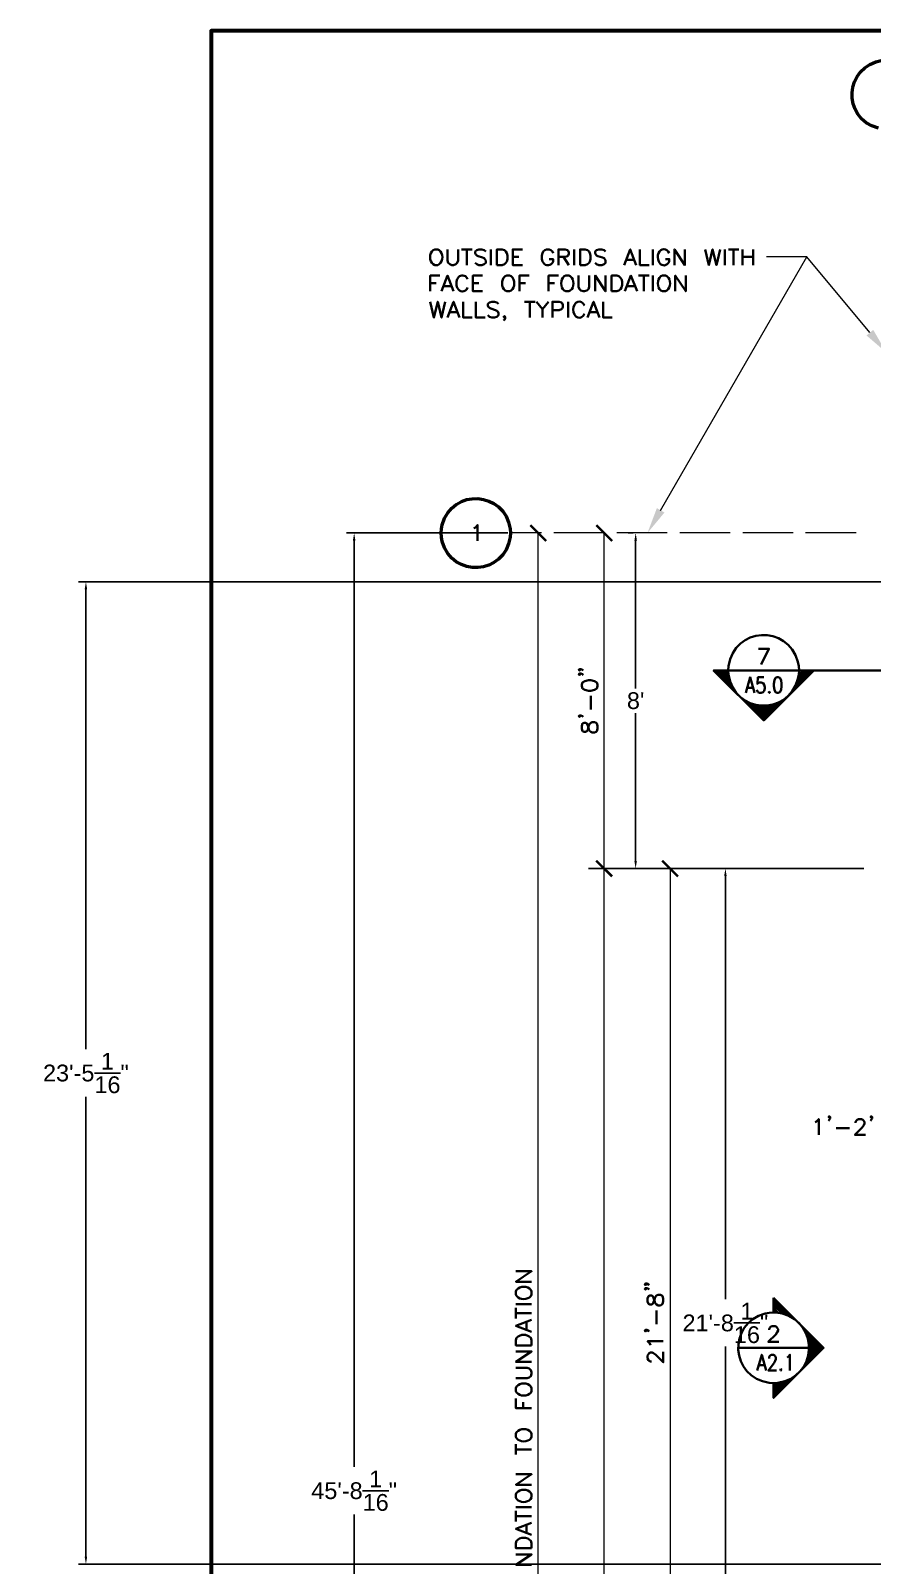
# Model space of a CAD drawing. Header units: inches. Extents: x 5 to 516, y -193 to 129.
# Drawn here: x 5.47 to 25.53, y 59.14 to 95.73 of the extents above; entities that cross this region are included whole.
import ezdxf

# ---------------------------------------------------------------- set-up
doc = ezdxf.new("R2010")
doc.units = ezdxf.units.IN
doc.header["$MEASUREMENT"] = 0
doc.linetypes.add('PDF_IMPORT', pattern=[1, 0.8, -0.2])
for name, color, linetype in [('Highlight', 210, 'Continuous'), ('PDF_Geometry', 7, 'Continuous'), ('PDF_Solid Fills', 7, 'Continuous')]:
    doc.layers.add(name, color=color, linetype=linetype)
doc.styles.get("Standard").update_dxf_attribs({"font": 'arial.ttf'})
doc.dimstyles.get("Standard").update_dxf_attribs({"dimtxt": 0.4, "dimasz": 0.18, "dimexe": 0.18, "dimexo": 0.0625, "dimgap": 0.09, "dimtad": 0, "dimtih": 1, "dimtoh": 1, "dimdec": 4, "dimlfac": 12, "dimzin": 0, "dimdsep": 46, "dimlunit": 4, "dimtxsty": 'Standard', "dimcen": 0.09, "dimadec": 3, "dimazin": 0, "dimtfac": 1, "dimtdec": 4, "dimtofl": 0, "dimtmove": 0, "dimatfit": 3, "dimfxl": 1, "dimtolj": 1, "dimtzin": 0, "dimarcsym": 0})

# ---------------------------------------------------------------- blocks, each defined once
blk = doc.blocks.new('*D1')
at = {"color": 0, "lineweight": -2, "transparency": 16777216}
for p, q in [((19.826, 83.754), (19.708, 83.754)), ((19.888, 83.574), (19.888, 80.049)), ((19.888, 75.934), (19.888, 79.46)), ((19.826, 75.754), (19.708, 75.754))]:
    blk.add_line(p, q, dxfattribs=at)
at = {"color": 0, "transparency": 16777216}
for points in [[(19.858, 83.574), (19.918, 83.574), (19.888, 83.754)], [(19.858, 75.934), (19.918, 75.934), (19.888, 75.754)]]:
    blk.add_solid(points, dxfattribs=at)
at = {"layer": 'Defpoints', "color": 0, "transparency": 16777216}
for p in [(19.888, 83.754), (19.888, 83.754), (19.888, 75.754)]:
    blk.add_point(p, dxfattribs=at)
at = {"color": 0, "transparency": 16777216, "insert": (19.888, 79.754), "char_height": 0.4, "attachment_point": 5}
blk.add_mtext("\\A1;8'", dxfattribs=at)
blk = doc.blocks.new('*D3')
at = {"color": 0, "lineweight": -2, "transparency": 16777216}
for p, q in [((21.964, 75.754), (21.847, 75.754)), ((22.027, 75.574), (22.027, 65.484)), ((22.027, 54.264), (22.027, 64.354)), ((21.964, 54.084), (21.847, 54.084))]:
    blk.add_line(p, q, dxfattribs=at)
at = {"color": 0, "transparency": 16777216}
for points in [[(21.997, 75.574), (22.057, 75.574), (22.027, 75.754)], [(21.997, 54.264), (22.057, 54.264), (22.027, 54.084)]]:
    blk.add_solid(points, dxfattribs=at)
at = {"layer": 'Defpoints', "color": 0, "transparency": 16777216}
for p in [(22.027, 75.754), (22.027, 54.084), (22.027, 54.084)]:
    blk.add_point(p, dxfattribs=at)
at = {"color": 0, "transparency": 16777216, "insert": (22.027, 64.919), "char_height": 0.4, "attachment_point": 5}
blk.add_mtext('\\A1;21\'-8{\\H1x;\\S1/16;}"', dxfattribs=at)
blk = doc.blocks.new('*D102')
at = {"layer": 'Defpoints', "color": 0, "transparency": 16777216}
for p in [(16.904, 83.754), (13.178, 38.084), (16.904, 38.084)]:
    blk.add_point(p, dxfattribs=at)
at = {"layer": 'Highlight', "color": 0, "lineweight": -2, "transparency": 16777216}
for p, q in [((16.841, 83.754), (12.998, 83.754)), ((13.178, 83.574), (13.178, 61.484)), ((13.178, 38.264), (13.178, 60.354)), ((16.841, 38.084), (12.998, 38.084))]:
    blk.add_line(p, q, dxfattribs=at)
at = {"layer": 'Highlight', "color": 0, "transparency": 16777216}
for points in [[(13.148, 83.574), (13.208, 83.574), (13.178, 83.754)], [(13.148, 38.264), (13.208, 38.264), (13.178, 38.084)]]:
    blk.add_solid(points, dxfattribs=at)
at = {"layer": 'Highlight', "color": 0, "transparency": 16777216, "insert": (13.178, 60.919), "char_height": 0.4, "attachment_point": 5}
blk.add_mtext('\\A1;45\'-8{\\H1x;\\S1/16;}"', dxfattribs=at)
blk = doc.blocks.new('*D106')
at = {"layer": 'Defpoints', "color": 0, "transparency": 16777216}
for p in [(6.784, 82.588), (27.037, 82.588), (27.037, 59.168)]:
    blk.add_point(p, dxfattribs=at)
at = {"layer": 'Highlight', "color": 0, "lineweight": -2, "transparency": 16777216}
for p, q in [((26.974, 82.588), (6.604, 82.588)), ((6.784, 82.408), (6.784, 71.443)), ((6.784, 59.348), (6.784, 70.312)), ((26.974, 59.168), (6.604, 59.168))]:
    blk.add_line(p, q, dxfattribs=at)
at = {"layer": 'Highlight', "color": 0, "transparency": 16777216}
for points in [[(6.754, 82.408), (6.814, 82.408), (6.784, 82.588)], [(6.754, 59.348), (6.814, 59.348), (6.784, 59.168)]]:
    blk.add_solid(points, dxfattribs=at)
at = {"layer": 'Highlight', "color": 0, "transparency": 16777216, "insert": (6.784, 70.878), "char_height": 0.4, "attachment_point": 5}
blk.add_mtext('\\A1;23\'-5{\\H1x;\\S1/16;}"', dxfattribs=at)

msp = doc.modelspace()

# ---------------------------------------------------------------- hatches: boundary and pattern name
at = {"layer": 'PDF_Solid Fills', "transparency": 33554559}
for points in [[(19.3469636, 75.5843395), (18.9702969, 75.9610062), (18.9302969, 75.9210062)], [(19.3469668, 75.5843395), (18.9303001, 75.9210062), (19.3069668, 75.5443395)]]:
    msp.add_hatch(color=256, dxfattribs=at).paths.add_polyline_path(points)

# ---------------------------------------------------------------- linework, layer by layer
at = {"layer": 'PDF_Geometry', "lineweight": 60}
msp.add_lwpolyline([(144.7703083, 5.7343364), (144.7703083, 95.731007), (9.7736341, 95.731007), (9.7736341, 5.7343364)], dxfattribs=at)
at = {"layer": 'PDF_Geometry', "lineweight": 35}
for points in [[(15.2069681, 90.4976751), (15.1703015, 90.5176751), (15.1003015, 90.5176751), (15.0636348, 90.4976751), (15.0269681, 90.4643418)], [(15.4036326, 90.5176751), (15.4036326, 90.2476751), (15.4202993, 90.1943418), (15.456966, 90.1610084), (15.5102993, 90.1410084), (15.546966, 90.1410084), (15.6002993, 90.1610084), (15.6336327, 90.1943418), (15.6536327, 90.2476751), (15.6536327, 90.5176751)], [(15.7403026, 90.5176751), (15.9903026, 90.5176751)], [(15.8669709, 90.5176751), (15.8669709, 90.1410084)], [(16.3136262, 90.4643372), (16.2769595, 90.4976705), (16.2236262, 90.5176705), (16.1536262, 90.5176705), (16.1002929, 90.4976705), (16.0636262, 90.4643372), (16.0636262, 90.4276705), (16.0802928, 90.3910039), (16.1002929, 90.3743372), (16.1336262, 90.3576705), (16.2402929, 90.3210038), (16.2769595, 90.3043372), (16.2969595, 90.2843372), (16.3136262, 90.2476705), (16.3136262, 90.1943372), (16.2769595, 90.1610038), (16.2236262, 90.1410038), (16.1536262, 90.1410038), (16.1002929, 90.1610038), (16.0636262, 90.1943372)], [(16.4369579, 90.5176751), (16.4369579, 90.1410084)], [(17.1869639, 90.1410068), (16.9569639, 90.1410068), (16.9569639, 90.5176735), (17.1869639, 90.5176735)], [(17.9203022, 90.4276754), (17.9036356, 90.4643421), (17.8669689, 90.4976754), (17.8303022, 90.5176754), (17.7603022, 90.5176754), (17.7236355, 90.4976754), (17.6869689, 90.4643421), (17.6703022, 90.4276754), (17.6536355, 90.3743421), (17.6536355, 90.2843421), (17.6703022, 90.2310087)], [(18.0469705, 90.1410068), (18.0469705, 90.5176735), (18.2069705, 90.5176735), (18.2603039, 90.4976735), (18.2769705, 90.4810068), (18.2969705, 90.4443402), (18.2969705, 90.4110068), (18.2769705, 90.3743402), (18.2603039, 90.3576735), (18.2069705, 90.3376735), (18.0469705, 90.3376735)], [(18.4203023, 90.5176751), (18.4203023, 90.1410084)], [(19.1703023, 90.4643372), (19.1336357, 90.4976705), (19.0803023, 90.5176705), (19.0103023, 90.5176705), (18.956969, 90.4976705), (18.9203023, 90.4643372), (18.9203023, 90.4276705), (18.936969, 90.3910039), (18.956969, 90.3743372), (18.9903023, 90.3576705), (19.1003023, 90.3210038), (19.1336357, 90.3043372), (19.1536357, 90.2843372), (19.1703023, 90.2476705), (19.1703023, 90.1943372), (19.1336357, 90.1610038), (19.0803023, 90.1410038), (19.0103023, 90.1410038), (18.956969, 90.1610038), (18.9203023, 90.1943372)], [(19.6169712, 90.1410068), (19.7603045, 90.5176735), (19.9036379, 90.1410068)], [(19.9903029, 90.5176751), (19.9903029, 90.1410084), (20.2069696, 90.1410084)], [(20.2969707, 90.5176751), (20.2969707, 90.1410084)], [(20.8136266, 90.1410068), (20.8136266, 90.5176735), (21.0636266, 90.1410068), (21.0636266, 90.5176735)], [(21.5469708, 90.5176751), (21.6336375, 90.1410084), (21.7236375, 90.5176751), (21.8136375, 90.1410084), (21.9036375, 90.5176751)], [(22.0102955, 90.5176751), (22.0102955, 90.1410084)], [(22.100302, 90.5176751), (22.350302, 90.5176751)], [(22.2236337, 90.5176751), (22.2236337, 90.1410084)], [(22.4369584, 90.5176751), (22.4369584, 90.1410084)], [(22.6869584, 90.5176751), (22.6869584, 90.1410084)], [(15.1003015, 90.1410084), (15.1703015, 90.1410084), (15.2069681, 90.1610084)], [(16.9569639, 90.3376757), (17.1002973, 90.3376757)], [(17.9036356, 90.1943421), (17.9203022, 90.2310087), (17.9203022, 90.2843421), (17.8303022, 90.2843421)], [(18.1703022, 90.3376757), (18.2969689, 90.141009)], [(19.6703024, 90.2676751), (19.8503024, 90.2676751)], [(20.6702916, 90.1943421), (20.6869583, 90.2310087), (20.6869583, 90.2843421), (20.6002916, 90.2843421)], [(22.4369584, 90.3376757), (22.6869584, 90.3376757)], [(14.9903025, 89.5176751), (14.9903025, 89.8910084), (15.2236359, 89.8910084)], [(14.9903025, 89.7143371), (15.1336359, 89.7143371)], [(15.260295, 89.5176751), (15.4036283, 89.8910084), (15.5469616, 89.5176751)], [(15.6336267, 89.8043437), (15.61696, 89.747677), (15.61696, 89.6610103)], [(15.8836267, 89.8043437), (15.86696, 89.837677), (15.8302934, 89.8743437)], [(16.240295, 89.5176751), (16.010295, 89.5176751), (16.010295, 89.8910084), (16.240295, 89.8910084)], [(16.010295, 89.7143371), (16.1536284, 89.7143371)], [(16.9202929, 89.8743401), (16.8836262, 89.8910068), (16.8136262, 89.8910068), (16.7769596, 89.8743401), (16.7402929, 89.8376735)], [(17.116971, 89.5176751), (17.116971, 89.8910084), (17.3503043, 89.8910084)], [(17.116971, 89.7143371), (17.2603043, 89.7143371)], [(17.8136263, 89.5176751), (17.8136263, 89.8910084), (18.0469597, 89.8910084)], [(17.8136263, 89.7143371), (17.9569597, 89.7143371)], [(18.3303001, 89.8743401), (18.2969667, 89.8910068), (18.2236334, 89.8910068), (18.1869667, 89.8743401), (18.1536334, 89.8376735)], [(18.5269646, 89.8910068), (18.5269646, 89.6243401), (18.5469646, 89.5710068), (18.5802979, 89.5343401), (18.6336313, 89.5176734), (18.6702979, 89.5176734), (18.7236313, 89.5343401), (18.7602979, 89.5710068), (18.7769646, 89.6243401), (18.7769646, 89.8910068)], [(18.9203023, 89.5176751), (18.9203023, 89.8910084), (19.1703023, 89.5176751), (19.1703023, 89.8910084)], [(19.633627, 89.5176751), (19.7769604, 89.8910084), (19.9202937, 89.5176751)], [(19.9569642, 89.8910068), (20.2069642, 89.8910068)], [(20.0802959, 89.8910068), (20.0802959, 89.5176734)], [(20.2969707, 89.8910068), (20.2969707, 89.5176734)], [(20.6336314, 89.8743401), (20.6002981, 89.8910068), (20.5269648, 89.8910068), (20.4902981, 89.8743401), (20.4569647, 89.8376735)], [(20.8302959, 89.5176751), (20.8302959, 89.8910084), (21.080296, 89.5176751), (21.080296, 89.8910084)], [(15.3136261, 89.6410068), (15.4902928, 89.6410068)], [(15.8302934, 89.5343436), (15.86696, 89.5710103), (15.8836267, 89.607677)], [(16.8136262, 89.5176734), (16.8836262, 89.5176734), (16.9202929, 89.5343401)], [(18.2236334, 89.5176734), (18.2969667, 89.5176734), (18.3303001, 89.5343401)], [(19.6869582, 89.6410068), (19.8669582, 89.6410068)], [(20.5269648, 89.5176734), (20.6002981, 89.5176734), (20.6336314, 89.5343401)], [(14.9903025, 89.267675), (15.0803025, 88.8910083), (15.1703025, 89.267675), (15.2603025, 88.8910083), (15.3503026, 89.267675)], [(15.4036326, 88.8910067), (15.546966, 89.2676734), (15.686966, 88.8910067)], [(15.4569638, 89.017675), (15.6336305, 89.017675)], [(15.7769644, 89.267675), (15.7769644, 88.8910083), (15.9902977, 88.8910083)], [(16.0802956, 89.267675), (16.0802956, 88.8910083), (16.2969622, 88.8910083)], [(16.616971, 89.2143371), (16.5803043, 89.2476704), (16.5269709, 89.2676704), (16.4569709, 89.2676704), (16.4036376, 89.2476704), (16.3669709, 89.2143371), (16.3669709, 89.1776704), (16.3836376, 89.1410038), (16.4036376, 89.1243371), (16.4369709, 89.1076704), (16.5469709, 89.0710037), (16.5803043, 89.0543371), (16.6003043, 89.0343371), (16.616971, 88.9976704), (16.616971, 88.9443371), (16.5803043, 88.9110037), (16.5269709, 88.8910037), (16.4569709, 88.8910037), (16.4036376, 88.9110037), (16.3669709, 88.9443371)], [(16.7769645, 88.9110059), (16.7602978, 88.8910059), (16.7402978, 88.9110059), (16.7602978, 88.9276726), (16.7769645, 88.9110059), (16.7769645, 88.8743392), (16.7602978, 88.8376726), (16.7402978, 88.8210059)], [(17.2403027, 89.267675), (17.4903027, 89.267675)], [(17.366971, 89.267675), (17.366971, 88.8910083)], [(17.5269645, 89.267675), (17.6702979, 89.087675), (17.6702979, 88.8910083)], [(17.8136263, 89.267675), (17.670293, 89.087675)], [(17.9036328, 88.8910067), (17.9036328, 89.2676734), (18.0636329, 89.2676734), (18.1169662, 89.2476734), (18.1336329, 89.2310067), (18.1536329, 89.1943401), (18.1536329, 89.1410067), (18.1336329, 89.1076734), (18.1169662, 89.0876734), (18.0636329, 89.0710067), (17.9036328, 89.0710067)], [(18.2769646, 89.267675), (18.2769646, 88.8910083)], [(18.7403028, 88.8910067), (18.8836362, 89.2676734), (19.0269695, 88.8910067)], [(18.7969706, 89.017675), (18.9736373, 89.017675)], [(19.1169712, 89.267675), (19.1169712, 88.8910083), (19.3303045, 88.8910083)], [(16.0336376, 83.8676705), (16.0669709, 83.8876705), (16.1203042, 83.9410039), (16.1203042, 83.5643372)], [(22.8836273, 80.6176703), (23.0636273, 80.994337), (22.8136273, 80.994337)], [(18.5502936, 80.5110079), (18.5669603, 80.4943413), (18.5502936, 80.4743413), (18.5302936, 80.4943413), (18.5502936, 80.5110079), (18.5836269, 80.5110079), (18.6202936, 80.4943413), (18.6369603, 80.4743413)], [(22.1002986, 80.3776692), (22.0936322, 80.4776692), (22.1002986, 80.5810025)], [(23.7569654, 80.6810025), (23.7769654, 80.5810025), (23.7836323, 80.4776692)], [(18.5502936, 80.4043388), (18.5669603, 80.3876722), (18.5502936, 80.3676722), (18.5302936, 80.3876722), (18.5502936, 80.4043388), (18.5836269, 80.4043388), (18.6202936, 80.3876722), (18.6369603, 80.3676722)], [(23.783629, 80.4776692), (22.0936288, 80.4776692), (21.7469621, 80.4776692), (22.9402956, 79.2843358), (24.1336291, 80.4776692)], [(21.8569616, 80.4776692), (21.8002949, 80.4243358)], [(21.9236256, 80.4776692), (21.8336256, 80.3876692)], [(21.9903031, 80.4776692), (21.8669697, 80.3543358)], [(22.0603036, 80.4776692), (21.903637, 80.3210025)], [(22.0969654, 80.4476738), (21.9369654, 80.2876738)], [(22.100302, 80.3843396), (21.970302, 80.2543396)], [(22.1102982, 80.3243353), (22.0036315, 80.221002)], [(22.1202944, 80.2710041), (22.0369611, 80.1876708)], [(22.1369638, 80.217673), (22.0702971, 80.1510063)], [(22.1536332, 80.1676716), (22.1036332, 80.1176716)], [(22.5102955, 79.9410074), (22.6169622, 80.3143407), (22.7236289, 79.9410074)], [(22.940295, 80.3143391), (22.8036283, 80.3143391), (22.790295, 80.1543391), (22.8036283, 80.1710058), (22.8436284, 80.1910058), (22.8836284, 80.1910058), (22.9269617, 80.1710058), (22.9536284, 80.1343391), (22.9669617, 80.0810057), (22.9669617, 80.0476724), (22.9536284, 79.9943391), (22.9269617, 79.9576724), (22.8836284, 79.9410057), (22.8436284, 79.9410057), (22.8036283, 79.9576724), (22.790295, 79.9743391), (22.7769617, 80.0110057)], [(24.0902924, 80.4776692), (23.6736257, 80.0610025)], [(24.0202919, 80.4776692), (23.7302918, 80.1876692)], [(28.9302993, 80.4776692), (23.7836323, 80.4776692), (23.7769654, 80.3776692), (23.7569654, 80.2776692)], [(23.9536279, 80.4776692), (23.7602945, 80.2843358)], [(23.8869639, 80.4776692), (23.7736306, 80.3676692)], [(23.8169634, 80.4776692), (23.7802967, 80.4410025)], [(24.1336274, 80.4776692), (23.7836273, 80.4776692)], [(18.816963, 79.5476697), (18.816963, 79.8676697)], [(22.1736256, 80.1210068), (22.1402922, 80.0843402)], [(22.1969681, 80.0743353), (22.1736348, 80.0510019)], [(22.2236337, 80.0343369), (22.2069671, 80.0176702)], [(22.2502993, 79.9910019), (22.2402993, 79.9843353)], [(22.2769649, 79.9543402), (22.2736316, 79.9510068)], [(22.3103037, 79.9176716), (22.3069703, 79.9143382)], [(22.3769676, 79.847671), (22.3769676, 79.8510044)], [(22.4136294, 79.8176756), (22.4102961, 79.8143423)], [(22.4536278, 79.7876735), (22.4436278, 79.7810068)], [(22.5502939, 80.0643391), (22.6836273, 80.0643391)], [(18.5502936, 79.4043388), (18.5669603, 79.3876721), (18.5502936, 79.3676721), (18.5302936, 79.3876721), (18.5502936, 79.4043388), (18.5836269, 79.4043388), (18.6202936, 79.3876721), (18.6369603, 79.3676721)], [(22.4936262, 79.7610079), (22.4769595, 79.7476746)], [(22.5369611, 79.7376721), (22.5102944, 79.7110054)], [(22.5802961, 79.7143363), (22.5436294, 79.6776697)], [(22.6269676, 79.6943371), (22.580301, 79.6443371)], [(22.6769622, 79.6776745), (22.6136289, 79.6110079)], [(22.7302934, 79.6610052), (22.64696, 79.5776718)], [(22.7869611, 79.6476724), (22.6802945, 79.544339)], [(22.8436289, 79.641006), (22.7136289, 79.511006)], [(22.9069698, 79.6343396), (22.7469698, 79.4743396)], [(22.9769704, 79.6343396), (22.783637, 79.4410062)], [(23.0502939, 79.641006), (22.8169606, 79.4076726)], [(23.1336273, 79.6576686), (22.8502939, 79.3743352)], [(23.2302934, 79.6876708), (22.8836267, 79.3410041)], [(23.3569617, 79.7443385), (22.9169617, 79.3076718)], [(24.1669661, 69.7043393), (24.2002995, 69.7243393), (24.2536328, 69.7776727), (24.2536328, 69.401006)], [(24.5236285, 69.8310076), (24.5036285, 69.814341), (24.4869618, 69.8310076), (24.5036285, 69.8476743), (24.5236285, 69.8310076), (24.5236285, 69.794341), (24.5036285, 69.7576743), (24.4869618, 69.7410076)], [(24.6669662, 69.5643382), (24.9869662, 69.5643382)], [(25.1303044, 69.68767), (25.1303044, 69.7043366), (25.1469711, 69.7410033), (25.1669711, 69.75767), (25.2003044, 69.77767), (25.2736378, 69.77767), (25.3069711, 69.75767), (25.3269711, 69.7410033), (25.3436378, 69.7043366), (25.3436378, 69.6710033), (25.3269711, 69.6343366), (25.2903044, 69.5810033), (25.1136378, 69.4010033), (25.3636378, 69.4010033)], [(25.5236286, 69.8310076), (25.5036286, 69.814341), (25.4869619, 69.8310076), (25.5036286, 69.8476743), (25.5236286, 69.8310076), (25.5236286, 69.794341), (25.5036286, 69.7576743), (25.4869619, 69.7410076)], [(17.4069694, 65.9010079), (17.033636, 65.9010079), (17.4069694, 66.1510079), (17.033636, 66.1510079)], [(17.0503043, 65.7043366), (17.0336377, 65.6710032), (17.0336377, 65.5976699), (17.0503043, 65.5610032), (17.086971, 65.5276699)], [(17.406971, 65.5976699), (17.406971, 65.6710032), (17.3903043, 65.7043366)], [(20.1202943, 65.8576729), (20.1369609, 65.8376729), (20.1202943, 65.8210062), (20.1036276, 65.8376729), (20.1202943, 65.8576729), (20.1569609, 65.8576729), (20.1902943, 65.8376729), (20.2102943, 65.8210062)], [(20.1202943, 65.7510038), (20.1369609, 65.7310038), (20.1202943, 65.7143371), (20.1036276, 65.7310038), (20.1202943, 65.7510038), (20.1569609, 65.7510038), (20.1902943, 65.7310038), (20.2102943, 65.7143371)], [(23.1769623, 65.5176731), (23.1769623, 65.1676731)], [(23.1769623, 63.4810044), (23.1769623, 63.1310044), (24.3669623, 64.3243378), (23.1769623, 65.5176712)], [(17.0336377, 65.3643393), (17.406971, 65.3643393)], [(17.0336377, 65.0276693), (17.0336377, 65.2776693)], [(17.0336377, 65.1510078), (17.406971, 65.1510078)], [(20.3869637, 64.8910048), (20.3869637, 65.2143382)], [(22.9736289, 65.1443371), (23.0736289, 65.1610037), (23.1769623, 65.1676704), (23.2769623, 65.1610037), (23.3769623, 65.1443371)], [(23.1769623, 65.4743382), (23.593629, 65.0576715)], [(23.1769623, 65.4076674), (23.4669623, 65.1176674)], [(23.1769623, 65.3410035), (23.3702956, 65.1476701)], [(23.1769623, 65.2710029), (23.2869623, 65.1610029)], [(23.1769623, 65.204339), (23.2136289, 65.1676723)], [(17.4069694, 64.7043389), (17.033636, 64.8476723), (17.4069694, 64.9910056)], [(17.2836377, 64.7576701), (17.2836377, 64.9376701)], [(23.0669633, 64.7510037), (23.0669633, 64.7676704), (23.0869633, 64.804337), (23.10363, 64.824337), (23.1402967, 64.8410037), (23.2102967, 64.8410037), (23.2469633, 64.824337), (23.26363, 64.804337), (23.28363, 64.7676704), (23.28363, 64.734337), (23.26363, 64.6976704), (23.2302967, 64.644337), (23.0502967, 64.464337), (23.3002967, 64.464337)], [(20.1202943, 64.7510037), (20.1369609, 64.7310037), (20.1202943, 64.714337), (20.1036276, 64.7310037), (20.1202943, 64.7510037), (20.1569609, 64.7510037), (20.1902943, 64.7310037), (20.2102943, 64.714337)], [(20.243626, 64.3910048), (20.2269593, 64.4276714), (20.173626, 64.4810048), (20.5469593, 64.4810048)], [(23.9102929, 64.7410007), (24.3469596, 64.304334)], [(23.9669607, 64.6143392), (24.3136274, 64.2710058)], [(23.9969629, 64.5176731), (24.2802962, 64.2343397)], [(24.0102957, 64.4376695), (24.2469623, 64.2010028)], [(17.4069694, 63.9910007), (17.033636, 63.9910007), (17.4069694, 64.2410007), (17.033636, 64.2410007)], [(20.2636319, 64.0010036), (20.2436319, 64.0010036), (20.2102986, 64.0176703), (20.1902986, 64.034337), (20.1736319, 64.0710036), (20.1736319, 64.1410037), (20.1902986, 64.1776703), (20.2102986, 64.1976703), (20.2436319, 64.214337), (20.2802986, 64.214337), (20.3169653, 64.1976703), (20.3702986, 64.1610037), (20.5469653, 63.9810036), (20.5469653, 64.2310037)], [(22.3302961, 64.324334), (24.0202962, 64.324334)], [(22.7869611, 63.7843356), (22.8936278, 64.1610023), (23.0002945, 63.7843356)], [(23.0669633, 64.0710042), (23.0669633, 64.0910042), (23.0802967, 64.1243375), (23.09363, 64.1443375), (23.1202967, 64.1610042), (23.1769633, 64.1610042), (23.20363, 64.1443375), (23.2169633, 64.1243375), (23.2302967, 64.0910042), (23.2302967, 64.0543375), (23.2169633, 64.0176709), (23.1902967, 63.9643375), (23.05363, 63.7843375), (23.24363, 63.7843375)], [(23.4969628, 64.0910034), (23.5236295, 64.10767), (23.5636295, 64.1610034), (23.5636295, 63.7843367)], [(23.9769705, 64.0643378), (24.0436371, 63.9976711)], [(23.9936263, 64.117669), (24.0769596, 64.0343356)], [(24.003636, 64.1710069), (24.1103027, 64.0676736)], [(24.0136322, 64.2310045), (24.1436323, 64.1010045)], [(24.0169688, 64.3610026), (24.2103022, 64.1676692)], [(24.0169688, 64.2943386), (24.1769688, 64.1343386)], [(17.0336377, 63.5976697), (17.3003043, 63.5976697), (17.3536377, 63.6143364), (17.3903043, 63.6510031), (17.406971, 63.7043364), (17.406971, 63.7410031), (17.3903043, 63.7943364), (17.3536377, 63.8310031), (17.3003043, 63.8476698), (17.0336377, 63.8476698)], [(22.8269595, 63.9110039), (22.9602929, 63.9110039)], [(23.7369666, 63.6943359), (23.7369666, 63.6976692)], [(23.8036306, 63.7643364), (23.8069639, 63.7610031)], [(23.8369694, 63.801005), (23.8403027, 63.7976716)], [(23.8636349, 63.8376736), (23.8736349, 63.8310069)], [(23.8903005, 63.8776719), (23.9069672, 63.8643386)], [(23.9169661, 63.9210069), (23.9402994, 63.8976736)], [(23.9402951, 63.9676717), (23.9736284, 63.931005)], [(23.9603011, 64.0143364), (24.0103011, 63.9643364)], [(17.0503043, 63.4010052), (17.0336377, 63.3643386), (17.0336377, 63.2943385), (17.0503043, 63.2576719), (17.086971, 63.2243385)], [(17.406971, 63.2943385), (17.406971, 63.3643386), (17.3903043, 63.4010052)], [(23.2769623, 63.4876703), (23.1769623, 63.4810035), (23.0736289, 63.4876703)], [(23.1769623, 63.4443358), (23.3336289, 63.2876692)], [(23.1769623, 63.3776719), (23.2969623, 63.2543385)], [(23.1769623, 63.3110011), (23.2636289, 63.2210011)], [(23.2069644, 63.4810044), (23.3669644, 63.3210044)], [(23.2702918, 63.4876708), (23.4002918, 63.3576708)], [(23.3269596, 63.4943372), (23.4336262, 63.3910039)], [(23.3836273, 63.50767), (23.4669606, 63.4243367)], [(23.4369585, 63.5243394), (23.5002918, 63.4576727)], [(23.4869666, 63.541002), (23.5336333, 63.491002)], [(23.5336382, 63.5610012), (23.5703048, 63.5243345)], [(23.5769596, 63.5843369), (23.6036262, 63.5576703)], [(23.6202945, 63.6076727), (23.6369612, 63.5943394)], [(23.6602929, 63.6343383), (23.6702929, 63.6276716)], [(23.7003049, 63.6643405), (23.7036382, 63.6610071)], [(17.4069694, 62.8843382), (17.033636, 62.8843382), (17.033636, 63.1143383)], [(17.2103005, 62.8843382), (17.2103005, 63.0276716)], [(23.1769623, 63.2410006), (23.2302956, 63.1876673)], [(17.0503043, 62.3110054), (17.0336377, 62.2776721), (17.0336377, 62.2043387), (17.0503043, 62.1676721), (17.086971, 62.1343387)], [(17.406971, 62.2043387), (17.406971, 62.2776721), (17.3903043, 62.3110054)], [(17.0336377, 61.777669), (17.0336377, 62.0276691)], [(17.0336377, 61.9010075), (17.406971, 61.9010075)], [(17.4069694, 61.061001), (17.033636, 61.061001), (17.4069694, 61.311001), (17.033636, 61.311001)], [(17.0503043, 60.8643365), (17.0336377, 60.8310031), (17.0336377, 60.7576698), (17.0503043, 60.7243364), (17.086971, 60.6876698)], [(17.406971, 60.7576698), (17.406971, 60.8310031), (17.3903043, 60.8643365)], [(17.0336377, 60.5276689), (17.406971, 60.5276689)], [(17.0336377, 60.1876692), (17.0336377, 60.4376692)], [(17.4069694, 59.8643388), (17.033636, 60.0076722), (17.4069694, 60.1510055)], [(17.0336377, 60.3110009), (17.406971, 60.3110009)], [(17.2836377, 59.91767), (17.2836377, 60.09767)], [(17.4069694, 59.1510039), (17.033636, 59.1510039), (17.4069694, 59.401004), (17.033636, 59.401004)]]:
    msp.add_lwpolyline(points, dxfattribs=at)
for points in [[(16.5802956, 90.1410068), (16.5802956, 90.5176735), (16.7069623, 90.5176735), (16.7602956, 90.4976735), (16.7969623, 90.4643402), (16.813629, 90.4276735), (16.8302956, 90.3743402), (16.8302956, 90.2843402), (16.813629, 90.2310068), (16.7969623, 90.1943402), (16.7602956, 90.1610068), (16.7069623, 90.1410068)], [(18.5636264, 90.1410068), (18.5636264, 90.5176735), (18.6869597, 90.5176735), (18.7402931, 90.4976735), (18.7769597, 90.4643402), (18.7969597, 90.4276735), (18.8136264, 90.3743402), (18.8136264, 90.2843402), (18.7969597, 90.2310068), (18.7769597, 90.1943402), (18.7402931, 90.1610068), (18.6869597, 90.1410068)], [(19.3136264, 89.5176751), (19.3136264, 89.8910084), (19.4369598, 89.8910084), (19.4902931, 89.8743418), (19.5269598, 89.8376751), (19.5469598, 89.8043418), (19.5636265, 89.7476751), (19.5636265, 89.6610084), (19.5469598, 89.6076751), (19.5269598, 89.5710084), (19.4902931, 89.5343417), (19.4369598, 89.5176751)], [(18.6036248, 80.1010076), (18.6202914, 80.0476743), (18.6736248, 80.0110076), (18.7636248, 79.994341), (18.8169581, 79.994341), (18.9069581, 80.0110076), (18.9602915, 80.0476743), (18.9769581, 80.1010076), (18.9769581, 80.1376743), (18.9602915, 80.1910077), (18.9069581, 80.224341), (18.8169581, 80.244341), (18.7636248, 80.244341), (18.6736248, 80.224341), (18.6202914, 80.1910077), (18.6036248, 80.1376743)], [(23.2602956, 80.3143391), (23.2202956, 80.2976724), (23.1936289, 80.2443391), (23.1802956, 80.1543391), (23.1802956, 80.1010057), (23.1936289, 80.0110057), (23.2202956, 79.9576724), (23.2602956, 79.9410057), (23.2869623, 79.9410057), (23.3269623, 79.9576724), (23.3536289, 80.0110057), (23.3669623, 80.1010057), (23.3669623, 80.1543391), (23.3536289, 80.2443391), (23.3269623, 80.2976724), (23.2869623, 80.3143391)], [(23.0736365, 79.9743393), (23.0603032, 79.9576727), (23.0736365, 79.941006), (23.0869698, 79.9576727)], [(18.6036248, 79.0843382), (18.6202914, 79.0310048), (18.6569581, 79.0110048), (18.6936248, 79.0110048), (18.7269581, 79.0310048), (18.7469581, 79.0643382), (18.7636248, 79.1376715), (18.7802914, 79.1910049), (18.8169581, 79.2243382), (18.8536248, 79.2443382), (18.9069581, 79.2443382), (18.9436248, 79.2243382), (18.9602915, 79.2076715), (18.9769581, 79.1543382), (18.9769581, 79.0843382), (18.9602915, 79.0310048), (18.9436248, 79.0110048), (18.9069581, 78.9943382), (18.8536248, 78.9943382), (18.8169581, 79.0110048), (18.7802914, 79.0476715), (18.7636248, 79.1010049), (18.7469581, 79.1710049), (18.7269581, 79.2076715), (18.6936248, 79.2243382), (18.6569581, 79.2243382), (18.6202914, 79.2076715), (18.6036248, 79.1543382)], [(20.1736254, 65.4276734), (20.1902921, 65.3743401), (20.2269588, 65.3576734), (20.2636254, 65.3576734), (20.2969588, 65.3743401), (20.3169588, 65.4110067), (20.3336254, 65.4810067), (20.3536254, 65.5343401), (20.3869588, 65.5710068), (20.4236254, 65.5876734), (20.4769588, 65.5876734), (20.5136255, 65.5710068), (20.5302921, 65.5543401), (20.5469588, 65.5010067), (20.5469588, 65.4276734), (20.5302921, 65.3743401), (20.5136255, 65.3576734), (20.4769588, 65.3376734), (20.4236254, 65.3376734), (20.3869588, 65.3576734), (20.3536254, 65.3910067), (20.3336254, 65.4476734), (20.3169588, 65.5176734), (20.2969588, 65.5543401), (20.2636254, 65.5710068), (20.2269588, 65.5710068), (20.1902921, 65.5543401), (20.1736254, 65.5010067)], [(17.4069694, 64.3843384), (17.033636, 64.3843384), (17.033636, 64.5076717), (17.0503027, 64.561005), (17.0869694, 64.5976717), (17.1203027, 64.6143384), (17.173636, 64.6343384), (17.263636, 64.6343384), (17.3169694, 64.6143384), (17.3536361, 64.5976717), (17.3903027, 64.561005), (17.4069694, 64.5076717)], [(23.3503021, 63.8210042), (23.3369688, 63.8043375), (23.3503021, 63.7843375), (23.3636354, 63.8043375)], [(17.4069694, 59.5443382), (17.033636, 59.5443382), (17.033636, 59.6676716), (17.0503027, 59.7243383), (17.0869694, 59.7576716), (17.1203027, 59.7776716), (17.173636, 59.7943383), (17.263636, 59.7943383), (17.3169694, 59.7776716), (17.3536361, 59.7576716), (17.3903027, 59.7243383), (17.4069694, 59.6676716)]]:
    msp.add_lwpolyline(points, close=True, dxfattribs=at)
at = {"layer": 'PDF_Geometry', "lineweight": 15}
for points in [[(20.4836298, 84.2943402), (23.9669635, 90.337674), (23.0069632, 90.337674)], [(25.4702974, 88.5310078), (23.966964, 90.3376746), (23.0069639, 90.3376746)], [(17.3169629, 83.7543418), (17.1936295, 83.7543418)], [(17.5669629, 38.0843349), (17.5669629, 83.7543384)], [(18.8869635, 83.7543418), (18.7636302, 83.7543418)], [(19.1369636, 75.7543412), (19.1369636, 83.7543418)], [(20.3336291, 75.7543412), (25.3302963, 75.7543412), (18.7636293, 75.7543412), (25.3302963, 75.7543412)], [(19.1369636, 38.0843349), (19.1369636, 40.4176684), (19.1369636, 75.7543378)], [(20.7103008, 75.7543378), (20.7103008, 54.0843362), (20.7103008, 48.7510024), (20.7103008, 46.0843355), (20.7103008, 42.7510019), (20.7103008, 40.4176684)]]:
    msp.add_lwpolyline(points, dxfattribs=at)
at = {"layer": 'PDF_Geometry', "lineweight": 50}
for points in [[(15.2769687, 83.5543418), (15.2569687, 83.6543418), (15.2536353, 83.7543418), (15.2569687, 83.8510085), (15.2769687, 83.9510085)], [(16.8969688, 83.8510085), (16.9036355, 83.7543418), (16.8969688, 83.6543418)]]:
    msp.add_lwpolyline(points, dxfattribs=at)
at = {"layer": 'PDF_Geometry', "linetype": 'PDF_IMPORT', "lineweight": 15, "ltscale": 1.5}
msp.add_lwpolyline([(25.1403006, 83.7543418), (16.9036263, 83.7543418)], dxfattribs=at)
at = {"layer": 'PDF_Geometry', "lineweight": 35}
for centre, major_axis, ratio, start_param, end_param in [((20.5616135, 90.3301133), (-0.000525, 0.1930495), 0.7531074753, 5.2401395525, 8.3910172684), ((18.5450832, 89.079556), (-0.0004267, 0.1936868), 0.7503995058, 5.2419556469, 10.4601358166)]:
    msp.add_ellipse(centre, major_axis=major_axis, ratio=ratio, start_param=start_param, end_param=end_param, dxfattribs=at)
at = {"layer": 'PDF_Geometry', "lineweight": 50}
for points in [[(25.673628, 93.4043374), (24.7861835, 93.646893), (24.8623502, 94.885893), (25.7702947, 95.0243376)], [(15.2769687, 83.9510085), (15.5181909, 84.8381196), (16.7643577, 84.7596753), (16.8969688, 83.8510085)], [(16.8969688, 83.6543418), (16.7643577, 82.7456751), (15.5182465, 82.6672306), (15.2769687, 83.5543418)]]:
    msp.add_open_spline(points, degree=3, dxfattribs=at)
at = {"layer": 'PDF_Geometry', "lineweight": 35}
for points in [[(15.0269681, 90.4643418), (14.9597459, 90.3613974), (14.9751903, 90.1905085), (15.1003015, 90.1410084)], [(15.2069681, 90.1610084), (15.3053015, 90.2349529), (15.3053015, 90.4237307), (15.2069681, 90.4976751)], [(17.6703022, 90.2310087), (17.7078022, 90.1256754), (17.8316911, 90.1015643), (17.9036356, 90.1943421)], [(20.4369582, 90.2310087), (20.4831249, 90.1273421), (20.589236, 90.0966754), (20.6702916, 90.1943421)], [(15.61696, 89.6610103), (15.6356822, 89.5573436), (15.7208489, 89.4677325), (15.8302934, 89.5343436)], [(15.8302934, 89.8743437), (15.7506267, 89.9255659), (15.6700711, 89.885677), (15.6336267, 89.8043437)], [(16.7402929, 89.8376735), (16.6770151, 89.745229), (16.6948485, 89.5498957), (16.8136262, 89.5176734)], [(16.9202929, 89.5343401), (17.0167929, 89.6045623), (17.0188485, 89.8045623), (16.9202929, 89.8743401)], [(18.1536334, 89.8376735), (18.081689, 89.7495068), (18.1088001, 89.5505068), (18.2236334, 89.5176734)], [(18.3303001, 89.5343401), (18.4310779, 89.6157846), (18.4333556, 89.7933957), (18.3303001, 89.8743401)], [(20.4569647, 89.8376735), (20.3850203, 89.7494512), (20.412187, 89.5505068), (20.5269648, 89.5176734)], [(20.6336314, 89.5343401), (20.7344092, 89.6157846), (20.736687, 89.7933957), (20.6336314, 89.8743401)], [(22.1002986, 80.5810025), (22.2414653, 81.5102804), (23.5082433, 81.586947), (23.7569654, 80.6810025)], [(23.7569654, 80.2776692), (23.5102435, 79.3701135), (22.240632, 79.4452802), (22.1002986, 80.3776692)], [(17.3903043, 65.7043366), (17.3085266, 65.8044477), (17.1331377, 65.8088921), (17.0503043, 65.7043366)], [(17.086971, 65.5276699), (17.175471, 65.4546143), (17.3745821, 65.483781), (17.406971, 65.5976699)], [(23.0736289, 63.4876703), (22.1433511, 63.6259481), (22.0663511, 64.8952815), (22.9736289, 65.1443371)], [(23.3769623, 65.1443371), (24.2842401, 64.895337), (24.2072401, 63.6258924), (23.2769623, 63.4876703)], [(17.3903043, 63.4010052), (17.3085821, 63.5011163), (17.1331377, 63.5055608), (17.0503043, 63.4010052)], [(17.086971, 63.2243385), (17.175471, 63.151283), (17.3745821, 63.1804496), (17.406971, 63.2943385)], [(17.3903043, 62.3110054), (17.3085266, 62.4111165), (17.1331377, 62.415561), (17.0503043, 62.3110054)], [(17.086971, 62.1343387), (17.175471, 62.0612832), (17.3745821, 62.0904498), (17.406971, 62.2043387)], [(17.3903043, 60.8643365), (17.3085821, 60.9644476), (17.1331377, 60.968892), (17.0503043, 60.8643365)], [(17.086971, 60.6876698), (17.1778043, 60.6157809), (17.3666932, 60.6404475), (17.406971, 60.7576698)]]:
    msp.add_open_spline(points, degree=3, dxfattribs=at)
at = {"layer": 'PDF_Solid Fills', "lineweight": 35, "transparency": 33554559}
for points in [[(25.3903006, 88.464337), (25.8703007, 88.0510037), (25.5503007, 88.5976704)], [(20.3936368, 84.3476714), (20.1703035, 83.754338), (20.5736369, 84.2410047)], [(17.7736279, 83.5843385), (17.3602946, 83.9210052), (17.4002946, 83.9610052)], [(17.7369662, 83.5443402), (17.7736328, 83.5843402), (17.3602995, 83.9210069)], [(20.9169659, 75.5843379), (20.5002992, 75.9210046), (20.5402992, 75.9610046)], [(20.8769675, 75.5443395), (20.9169675, 75.5843395), (20.5003008, 75.9210062)]]:
    msp.add_solid(points, dxfattribs=at)
at = {"layer": 'PDF_Solid Fills', "lineweight": 9, "transparency": 33554559}
for points in [[(19.3469652, 83.5843385), (18.9302985, 83.9210052), (18.9702985, 83.9610052)], [(19.3069668, 83.5443402), (19.3469668, 83.5843402), (18.9303001, 83.9210069)]]:
    msp.add_solid(points, dxfattribs=at)

# ---------------------------------------------------------------- dimensions: what is measured, and where the dimension line sits
for base, p1, p2, angle, picture, middle in [((19.8880952, 83.7543418), (19.8880952, 75.7543412), (19.8880952, 83.7543418), 270, '*D1', (19.8880952, 79.7543415)), ((22.0266704, 54.0843362), (22.0266704, 75.7543412), (22.0266704, 54.0843362), 90, '*D3', (22.0266704, 64.9193387))]:
    dim = msp.add_linear_dim(base=base, p1=p1, p2=p2, angle=angle, dimstyle='Standard')
    dim.commit()
    dim.dimension.update_dxf_attribs({"geometry": picture, "text_midpoint": middle})
at = {"layer": 'Highlight'}
for base, p1, p2, picture, middle in [((13.1778005, 38.0843349), (16.9036263, 83.7543418), (16.9036263, 38.0843349), '*D102', (13.1778005, 60.9193384)), ((6.7836922, 82.5876717), (27.0369615, 59.1676699), (27.0369615, 82.5876717), '*D106', (6.7836922, 70.8776708))]:
    dim = msp.add_linear_dim(base=base, p1=p1, p2=p2, angle=270, dimstyle='Standard', dxfattribs=at)
    dim.commit()
    dim.dimension.update_dxf_attribs({"geometry": picture, "text_midpoint": middle})

doc.saveas('drawing.dxf')
